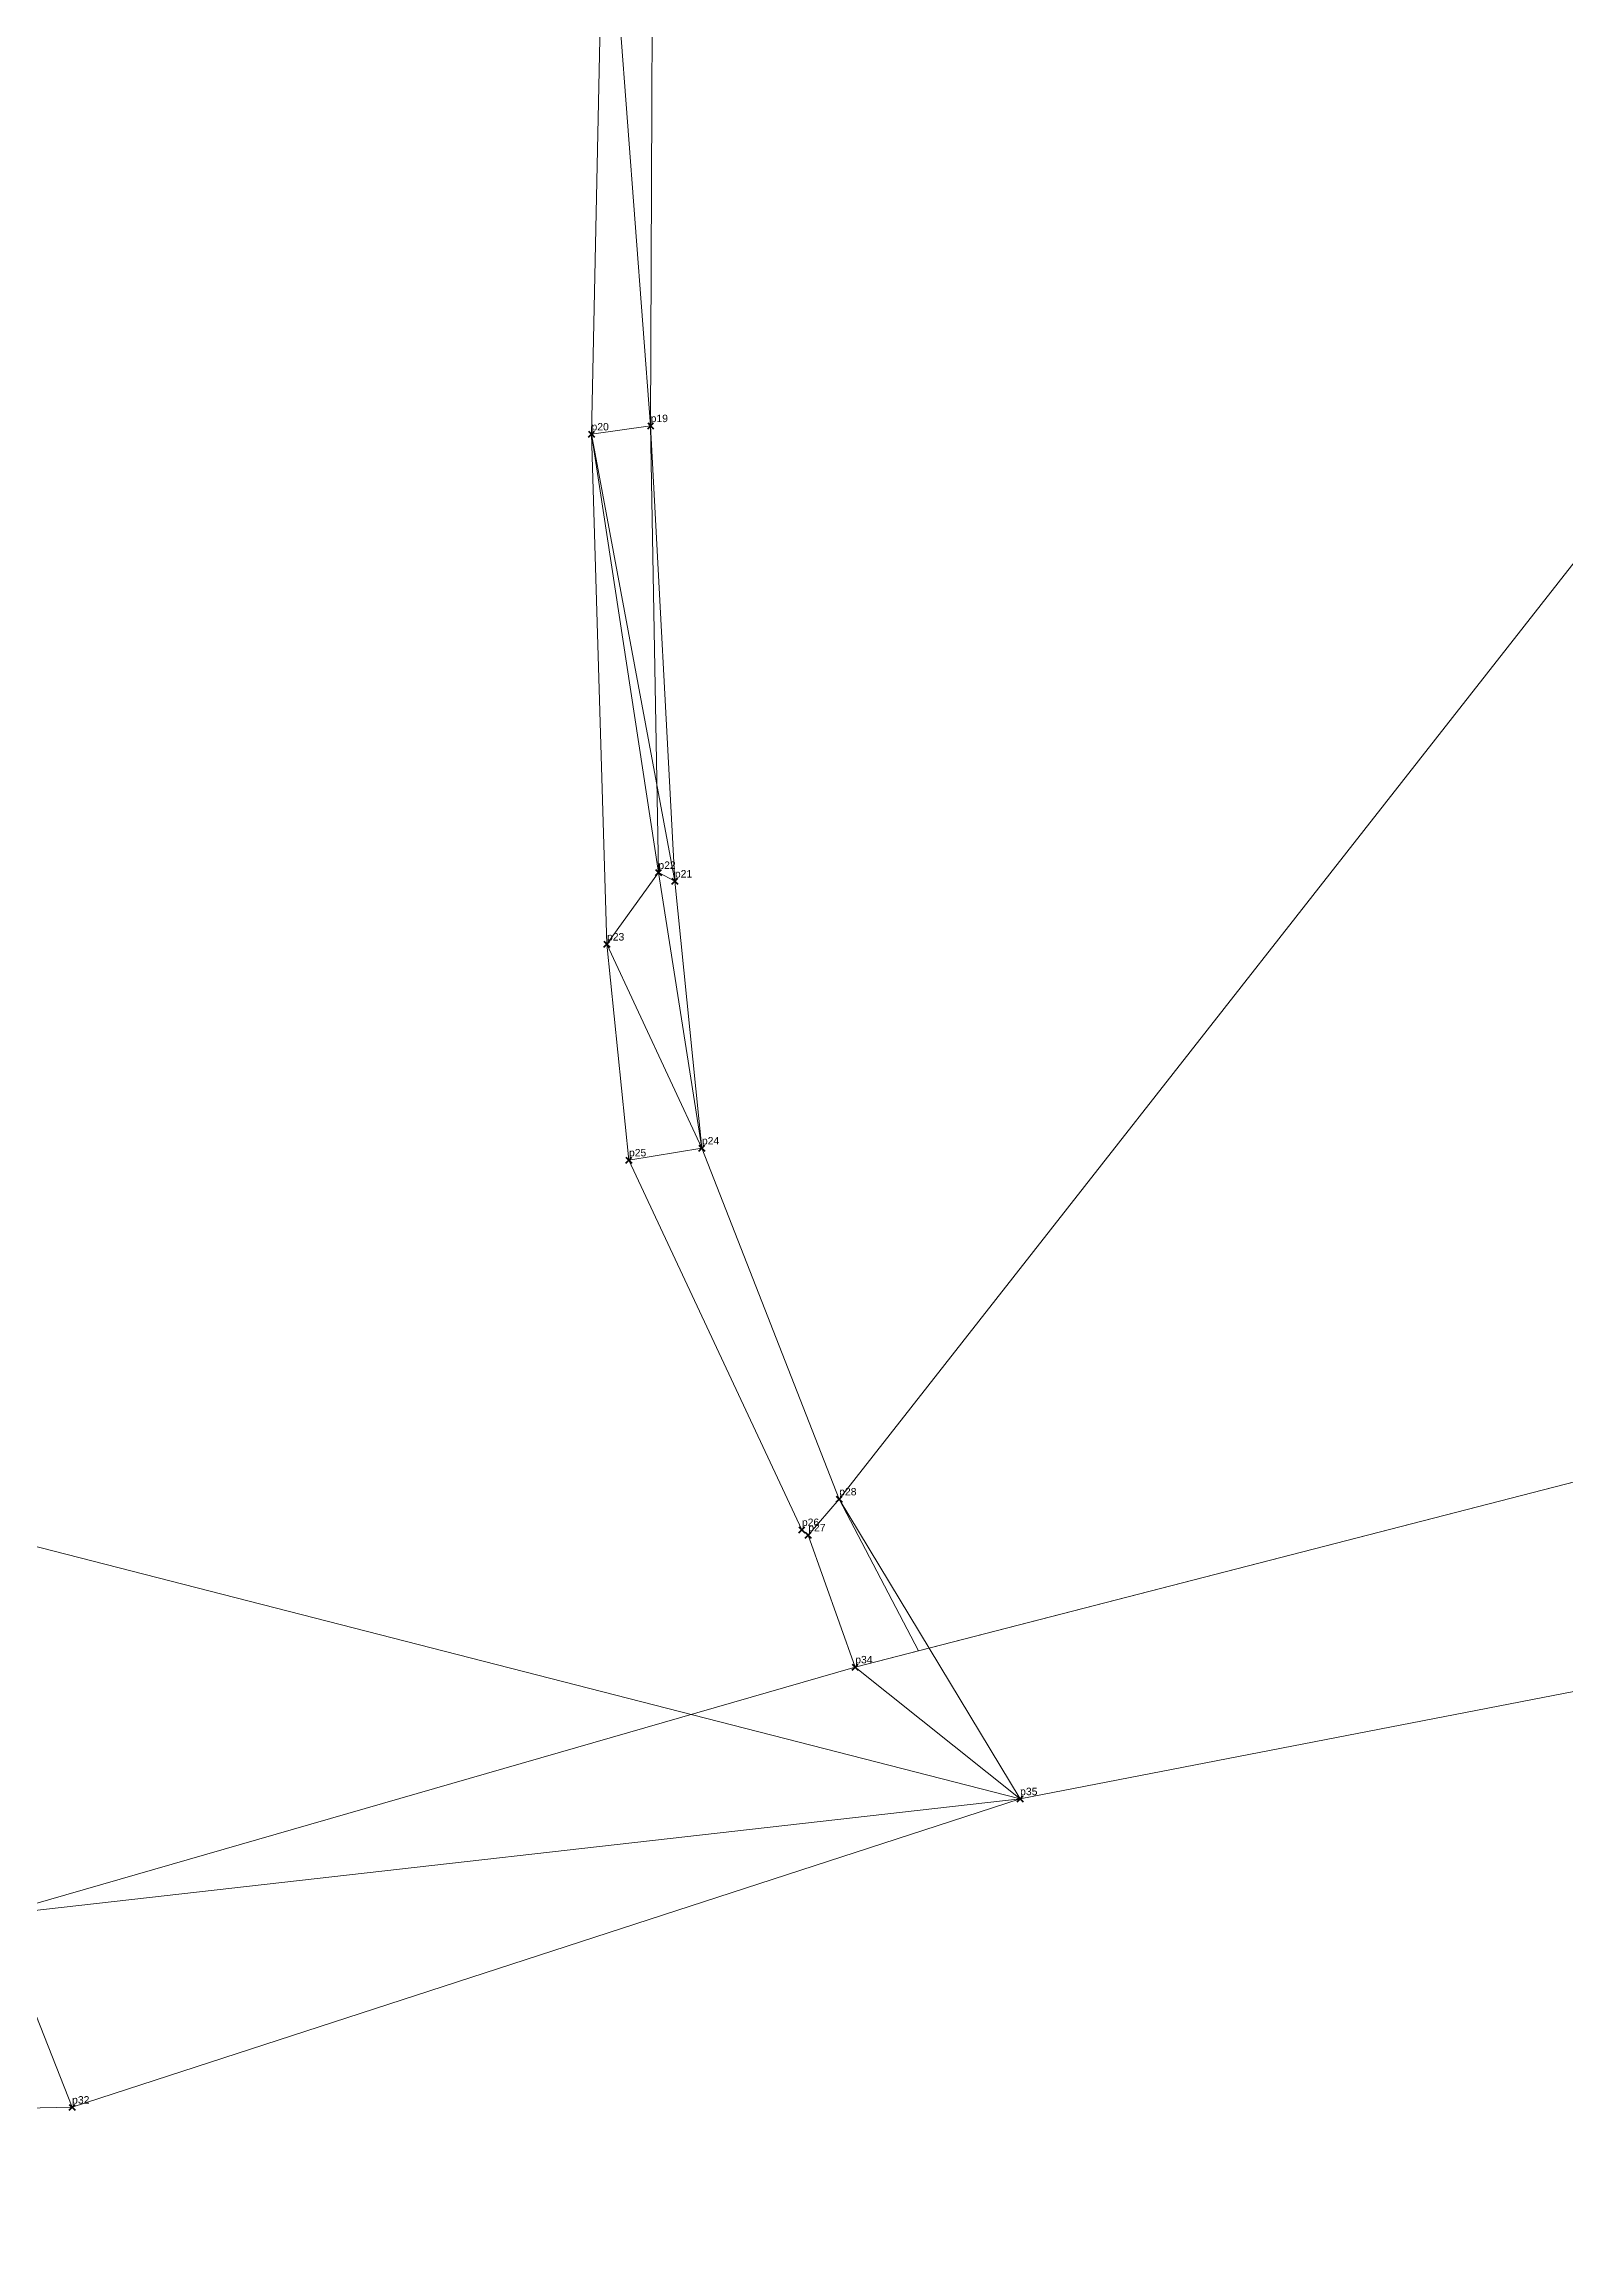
# Model space of a CAD drawing. Header units: millimetres. Extents: x 606072 to 606414, y 1290780 to 1291078.
# Drawn here: x 606138 to 606240.4, y 1290779.9 to 1290928.4 of the extents above; entities that cross this region are included whole.
import ezdxf

# ---------------------------------------------------------------- set-up
doc = ezdxf.new("R2010")
doc.units = ezdxf.units.MM
doc.header["$PDMODE"] = 3
doc.header["$PDSIZE"] = 0.2
doc.layers.get('0').update_dxf_attribs({"color": 1, "linetype": 'CONTINUOUS', "lineweight": 100})
doc.layers.add('Point', color=5, linetype='CONTINUOUS', lineweight=100)
doc.layers.add('Point_Name', color=1, linetype='CONTINUOUS', lineweight=100)
doc.styles.get("Standard").update_dxf_attribs({"font": 'arial.ttf', "width": 0.65})

msp = doc.modelspace()

# ---------------------------------------------------------------- linework, layer by layer
at = {"color": 6, "lineweight": 0, "elevation": 75.25}
msp.add_lwpolyline([(606367.39, 1290835.33), (606362.79, 1290842.14), (606391.28, 1291076.61), (606385.07, 1291077.12), (606199.02, 1291069.18), (606195.02, 1291068.82), (606112.72, 1291064.59), (606108.13, 1291021.49), (606098.18, 1290965.64), (606076.65, 1290807.2), (606072.21, 1290805.84), (606072.34, 1290802.17), (606076.13, 1290802.38), (606076.29, 1290802.31), (606072.69, 1290779.86), (606095.76, 1290788.66), (606139.87, 1290789.58), (606134.75, 1290802.54), (606203.68, 1290810.33), (606192.58, 1290819.2), (606244.04, 1290832.45), (606308.42, 1290830.64), (606303.18, 1290837.68), (606367.39, 1290835.33)], dxfattribs=at)
at = {"color": 7, "lineweight": 0, "elevation": 76.34}
for points in [[(606175.71, 1290943.64), (606178.81, 1290902.71), (606174.83, 1290902.15), (606180.44, 1290872.07), (606179.33, 1290872.65), (606175.87, 1290867.83), (606182.26, 1290854.11), (606177.35, 1290853.31), (606188.99, 1290828.44), (606189.42, 1290828.08), (606191.5, 1290830.5), (606385.07, 1291077.12)], [(606244.04, 1290832.45), (606192.58, 1290819.2), (606203.68, 1290810.33), (606134.75, 1290802.54), (606139.87, 1290789.58), (606095.76, 1290788.66), (606118.33, 1290832.21)]]:
    msp.add_lwpolyline(points, dxfattribs=at)
at = {"color": 4, "lineweight": 0}
for points, elevation in [([(606385.07, 1291077.12), (606199.02, 1291069.18), (606189.54, 1291011.15), (606187.93, 1290984.32), (606179.01, 1290951.62), (606178.81, 1290902.71), (606180.44, 1290872.07), (606182.26, 1290854.11), (606191.49, 1290830.5), (606196.84, 1290820.3), (606244.04, 1290832.45), (606303.18, 1290837.68), (606362.79, 1290842.14), (606367.39, 1290835.33), (606385.07, 1291077.12)], 74.31), ([(606195.02, 1291068.82), (606112.72, 1291064.59), (606108.13, 1291021.49), (606098.18, 1290965.64), (606076.65, 1290807.2), (606072.21, 1290805.84), (606072.34, 1290802.17), (606076.13, 1290802.38), (606076.29, 1290802.31), (606072.69, 1290779.86), (606095.76, 1290788.66), (606134.75, 1290802.54), (606192.58, 1290819.2), (606189.42, 1290828.08), (606188.99, 1290828.44), (606177.35, 1290853.31), (606175.87, 1290867.83), (606174.83, 1290902.15), (606175.71, 1290943.64), (606176.69, 1290956.4), (606188.72, 1291025.7), (606195.02, 1291068.82)], 74.67), ([(606139.87, 1290789.58), (606203.68, 1290810.33), (606308.42, 1290830.64), (606367.39, 1290835.33), (606414.35, 1290833.61)], 75.25)]:
    msp.add_lwpolyline(points, dxfattribs=dict(at, elevation=elevation))
at = {"color": 3, "lineweight": 0}
for points, elevation in [([(606195.02, 1291068.82), (606112.72, 1291064.59), (606108.13, 1291021.49), (606098.18, 1290965.64), (606076.65, 1290807.2), (606072.21, 1290805.84), (606072.34, 1290802.17), (606076.13, 1290802.38), (606076.29, 1290802.31), (606072.69, 1290779.86), (606118.33, 1290832.21), (606203.68, 1290810.33), (606192.58, 1290819.2), (606189.42, 1290828.08), (606188.99, 1290828.44), (606177.35, 1290853.31), (606175.87, 1290867.83), (606179.33, 1290872.65), (606174.83, 1290902.15), (606175.71, 1290943.64), (606176.69, 1290956.4), (606188.72, 1291025.7), (606195.02, 1291068.82)], 74.67), ([(606199.02, 1291069.18), (606195.02, 1291068.82), (606188.72, 1291025.7), (606176.69, 1290956.4), (606175.71, 1290943.64), (606174.83, 1290902.15), (606175.87, 1290867.83), (606177.35, 1290853.31), (606188.99, 1290828.44), (606189.42, 1290828.08), (606192.58, 1290819.2), (606196.84, 1290820.3), (606191.5, 1290830.5), (606182.26, 1290854.11), (606179.33, 1290872.65), (606178.81, 1290902.71), (606179.01, 1290951.62), (606187.93, 1290984.32), (606189.54, 1291011.15), (606199.02, 1291069.18)], 74.31), ([(606199.02, 1291069.18), (606189.54, 1291011.15), (606187.93, 1290984.32), (606179.01, 1290951.62), (606178.81, 1290902.71), (606180.44, 1290872.07), (606182.26, 1290854.11), (606191.49, 1290830.5), (606203.68, 1290810.33)], 74.71)]:
    msp.add_lwpolyline(points, dxfattribs=dict(at, elevation=elevation))
at = {"layer": 'Point'}
for p in [(606174.83, 1290902.15, 76.46), (606178.81, 1290902.71, 76.35), (606179.33, 1290872.65, 76.31), (606180.44, 1290872.07, 77.18), (606175.87, 1290867.83, 74.39), (606177.35, 1290853.31, 74.63), (606182.26, 1290854.11, 74.14), (606191.5, 1290830.5, 75.7), (606188.99, 1290828.44, 76.6), (606189.42, 1290828.08, 75.94), (606192.58, 1290819.2, 76.91), (606203.68, 1290810.33, 76.25), (606139.87, 1290789.58, 75.52)]:
    msp.add_point(p, dxfattribs=at)

# ---------------------------------------------------------------- texts
at = {"layer": 'Point_Name'}
for s, p in [('p20', (606174.83, 1290902.4)), ('p19', (606178.81, 1290902.96)), ('p22', (606179.33, 1290872.9)), ('p21', (606180.44, 1290872.32)), ('p23', (606175.87, 1290868.08)), ('p24', (606182.26, 1290854.36)), ('p25', (606177.35, 1290853.56)), ('p28', (606191.5, 1290830.75)), ('p26', (606188.99, 1290828.69)), ('p27', (606189.42, 1290828.33)), ('p34', (606192.58, 1290819.45)), ('p35', (606203.68, 1290810.58)), ('p32', (606139.87, 1290789.83))]:
    msp.add_text(s, height=0.5, dxfattribs=at).set_placement(p)

doc.saveas('drawing.dxf')
